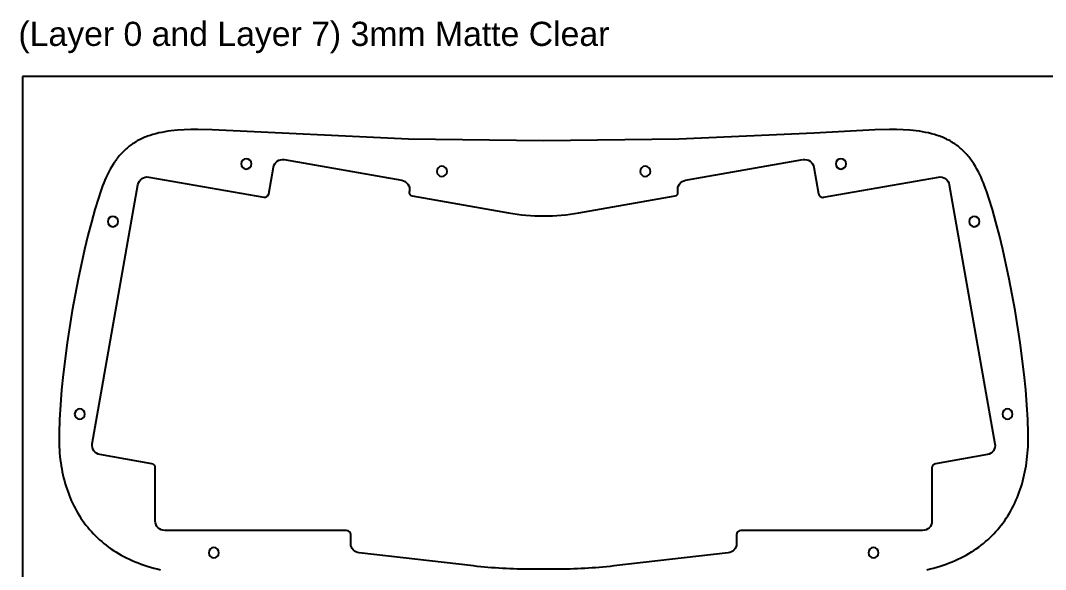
# Model space of a CAD drawing. Extents: x -763 to 762, y 34 to 355.
# Drawn here: x -762.6 to -462.8, y 194.4 to 355.1 of the extents above; entities that cross this region are included whole.
import ezdxf

# ---------------------------------------------------------------- set-up
doc = ezdxf.new("R2010")
doc.units = 0
for name, color, linetype in [('2D_ACR_PLOT$CUT1', 4, 'CONTINUOUS'), ('2D_ACR_PLOT$CUT2', 3, 'CONTINUOUS'), ('2D_ACR_PLOT$NOPRINT', 7, 'CONTINUOUS')]:
    doc.layers.add(name, color=color, linetype=linetype)
doc.styles.add('ARIAL_REGULAR', font='txt')

msp = doc.modelspace()

# ---------------------------------------------------------------- linework, layer by layer
at = {"layer": '2D_ACR_PLOT$CUT1', "extrusion": (-4.73695e-15, 0, -1)}
for centre in [(696.55, 313.09, -25.2), (639.33, 310.91, -25.2), (579.87, 310.91, -25.2), (522.65, 313.09, -25.2)]:
    msp.add_circle(centre, 1.5, dxfattribs=at)
at = {"layer": '2D_ACR_PLOT$CUT1', "extrusion": (0, 0, -1)}
for centre in [(735.55, 296.22, -25.2), (483.65, 296.22, -25.2), (745.26, 239.9, -25.2), (473.94, 239.9, -25.2), (706.06, 199.32, -25.2), (513.14, 199.32, -25.2)]:
    msp.add_circle(centre, 1.5, dxfattribs=at)
at = {"layer": '2D_ACR_PLOT$CUT2'}
for p, q in [((-726.24, 320.87, 25.2), (-726.63, 320.71, 25.2)), ((-725.86, 321.03, 25.2), (-726.24, 320.87, 25.2)), ((-725.47, 321.17, 25.2), (-725.86, 321.03, 25.2)), ((-725.07, 321.32, 25.2), (-725.47, 321.17, 25.2)), ((-724.67, 321.45, 25.2), (-725.07, 321.32, 25.2)), ((-723.86, 321.71, 25.2), (-724.67, 321.45, 25.2)), ((-723.02, 321.94, 25.2), (-723.86, 321.71, 25.2)), ((-722.17, 322.15, 25.2), (-723.02, 321.94, 25.2)), ((-721.3, 322.33, 25.2), (-722.17, 322.15, 25.2)), ((-720.41, 322.49, 25.2), (-721.3, 322.33, 25.2)), ((-719.51, 322.64, 25.2), (-720.41, 322.49, 25.2)), ((-718.59, 322.76, 25.2), (-719.51, 322.64, 25.2)), ((-717.65, 322.87, 25.2), (-718.59, 322.76, 25.2)), ((-716.7, 322.95, 25.2), (-717.65, 322.87, 25.2)), ((-714.75, 323.08, 25.2), (-716.7, 322.95, 25.2)), ((-712.75, 323.14, 25.2), (-714.75, 323.08, 25.2)), ((-710.71, 323.16, 25.2), (-712.75, 323.14, 25.2)), ((-706.49, 323.07, 25.2), (-710.71, 323.16, 25.2)), ((-649.14, 320.38, 25.2), (-706.49, 323.07, 25.2)), ((-530.52, 322.07, 25.2), (-570.06, 320.38, 25.2)), ((-512.72, 323.07, 25.2), (-530.52, 322.07, 25.2)), ((-508.49, 323.16, 25.2), (-512.72, 323.07, 25.2)), ((-506.45, 323.14, 25.2), (-508.49, 323.16, 25.2)), ((-504.45, 323.08, 25.2), (-506.45, 323.14, 25.2)), ((-502.5, 322.95, 25.2), (-504.45, 323.08, 25.2)), ((-501.55, 322.87, 25.2), (-502.5, 322.95, 25.2)), ((-500.61, 322.76, 25.2), (-501.55, 322.87, 25.2)), ((-499.69, 322.64, 25.2), (-500.61, 322.76, 25.2)), ((-498.79, 322.49, 25.2), (-499.69, 322.64, 25.2)), ((-497.9, 322.33, 25.2), (-498.79, 322.49, 25.2)), ((-497.03, 322.15, 25.2), (-497.9, 322.33, 25.2)), ((-496.18, 321.94, 25.2), (-497.03, 322.15, 25.2)), ((-495.34, 321.71, 25.2), (-496.18, 321.94, 25.2)), ((-494.53, 321.45, 25.2), (-495.34, 321.71, 25.2)), ((-494.13, 321.32, 25.2), (-494.53, 321.45, 25.2)), ((-493.73, 321.17, 25.2), (-494.13, 321.32, 25.2)), ((-493.34, 321.03, 25.2), (-493.73, 321.17, 25.2)), ((-492.96, 320.87, 25.2), (-493.34, 321.03, 25.2)), ((-492.57, 320.71, 25.2), (-492.96, 320.87, 25.2)), ((-731.11, 318, 25.2), (-731.42, 317.74, 25.2)), ((-730.8, 318.25, 25.2), (-731.11, 318, 25.2)), ((-730.48, 318.49, 25.2), (-730.8, 318.25, 25.2)), ((-730.15, 318.73, 25.2), (-730.48, 318.49, 25.2)), ((-729.82, 318.95, 25.2), (-730.15, 318.73, 25.2)), ((-729.49, 319.18, 25.2), (-729.82, 318.95, 25.2)), ((-729.15, 319.39, 25.2), (-729.49, 319.18, 25.2)), ((-728.8, 319.6, 25.2), (-729.15, 319.39, 25.2)), ((-728.45, 319.8, 25.2), (-728.8, 319.6, 25.2)), ((-728.1, 320, 25.2), (-728.45, 319.8, 25.2)), ((-727.74, 320.18, 25.2), (-728.1, 320, 25.2)), ((-727.37, 320.37, 25.2), (-727.74, 320.18, 25.2)), ((-727, 320.54, 25.2), (-727.37, 320.37, 25.2)), ((-726.63, 320.71, 25.2), (-727, 320.54, 25.2)), ((-609.6, 319.81, 25.2), (-649.14, 320.38, 25.2)), ((-570.06, 320.38, 25.2), (-609.6, 319.81, 25.2)), ((-492.2, 320.54, 25.2), (-492.57, 320.71, 25.2)), ((-491.83, 320.37, 25.2), (-492.2, 320.54, 25.2)), ((-491.46, 320.18, 25.2), (-491.83, 320.37, 25.2)), ((-491.1, 320, 25.2), (-491.46, 320.18, 25.2)), ((-490.75, 319.8, 25.2), (-491.1, 320, 25.2)), ((-490.4, 319.6, 25.2), (-490.75, 319.8, 25.2)), ((-490.05, 319.39, 25.2), (-490.4, 319.6, 25.2)), ((-489.71, 319.18, 25.2), (-490.05, 319.39, 25.2)), ((-489.38, 318.95, 25.2), (-489.71, 319.18, 25.2)), ((-489.05, 318.73, 25.2), (-489.38, 318.95, 25.2)), ((-488.72, 318.49, 25.2), (-489.05, 318.73, 25.2)), ((-488.4, 318.25, 25.2), (-488.72, 318.49, 25.2)), ((-488.09, 318, 25.2), (-488.4, 318.25, 25.2)), ((-487.78, 317.74, 25.2), (-488.09, 318, 25.2)), ((-734.22, 314.8, 25.2), (-734.47, 314.47, 25.2)), ((-733.96, 315.12, 25.2), (-734.22, 314.8, 25.2)), ((-733.7, 315.44, 25.2), (-733.96, 315.12, 25.2)), ((-733.44, 315.75, 25.2), (-733.7, 315.44, 25.2)), ((-733.16, 316.06, 25.2), (-733.44, 315.75, 25.2)), ((-732.89, 316.35, 25.2), (-733.16, 316.06, 25.2)), ((-732.6, 316.65, 25.2), (-732.89, 316.35, 25.2)), ((-732.32, 316.93, 25.2), (-732.6, 316.65, 25.2)), ((-732.02, 317.21, 25.2), (-732.32, 316.93, 25.2)), ((-731.72, 317.48, 25.2), (-732.02, 317.21, 25.2)), ((-731.42, 317.74, 25.2), (-731.72, 317.48, 25.2)), ((-487.48, 317.48, 25.2), (-487.78, 317.74, 25.2)), ((-487.18, 317.21, 25.2), (-487.48, 317.48, 25.2)), ((-486.88, 316.93, 25.2), (-487.18, 317.21, 25.2)), ((-486.6, 316.65, 25.2), (-486.88, 316.93, 25.2)), ((-486.31, 316.35, 25.2), (-486.6, 316.65, 25.2)), ((-486.04, 316.06, 25.2), (-486.31, 316.35, 25.2)), ((-485.76, 315.75, 25.2), (-486.04, 316.06, 25.2)), ((-485.5, 315.44, 25.2), (-485.76, 315.75, 25.2)), ((-485.24, 315.12, 25.2), (-485.5, 315.44, 25.2)), ((-484.98, 314.8, 25.2), (-485.24, 315.12, 25.2)), ((-484.73, 314.47, 25.2), (-484.98, 314.8, 25.2)), ((-735.88, 312.35, 25.2), (-736.32, 311.59, 25.2)), ((-735.43, 313.08, 25.2), (-735.88, 312.35, 25.2)), ((-735.2, 313.44, 25.2), (-735.43, 313.08, 25.2)), ((-734.96, 313.79, 25.2), (-735.2, 313.44, 25.2)), ((-734.72, 314.13, 25.2), (-734.96, 313.79, 25.2)), ((-734.47, 314.47, 25.2), (-734.72, 314.13, 25.2)), ((-690.01, 304.33, 25.2), (-688.64, 312.12, 25.2)), ((-685.45, 314.35, 25.2), (-651.08, 308.29, 25.2)), ((-568.12, 308.29, 25.2), (-533.75, 314.35, 25.2)), ((-530.56, 312.12, 25.2), (-529.19, 304.33, 25.2)), ((-484.48, 314.13, 25.2), (-484.73, 314.47, 25.2)), ((-484.24, 313.79, 25.2), (-484.48, 314.13, 25.2)), ((-484, 313.44, 25.2), (-484.24, 313.79, 25.2)), ((-483.77, 313.08, 25.2), (-484, 313.44, 25.2)), ((-483.32, 312.35, 25.2), (-483.77, 313.08, 25.2)), ((-482.88, 311.59, 25.2), (-483.32, 312.35, 25.2)), ((-737.51, 309.21, 25.2), (-737.88, 308.37, 25.2)), ((-737.13, 310.02, 25.2), (-737.51, 309.21, 25.2)), ((-736.73, 310.82, 25.2), (-737.13, 310.02, 25.2)), ((-736.32, 311.59, 25.2), (-736.73, 310.82, 25.2)), ((-725.04, 309.24, 25.2), (-691.46, 303.32, 25.2)), ((-527.74, 303.32, 25.2), (-494.16, 309.24, 25.2)), ((-482.47, 310.82, 25.2), (-482.88, 311.59, 25.2)), ((-482.07, 310.02, 25.2), (-482.47, 310.82, 25.2)), ((-481.69, 309.21, 25.2), (-482.07, 310.02, 25.2)), ((-481.32, 308.37, 25.2), (-481.69, 309.21, 25.2)), ((-741.59, 231.21, 25.2), (-728.23, 307.01, 25.2)), ((-738.57, 306.66, 25.2), (-739.2, 304.89, 25.2)), ((-738.23, 307.52, 25.2), (-738.57, 306.66, 25.2)), ((-737.88, 308.37, 25.2), (-738.23, 307.52, 25.2)), ((-490.97, 307.01, 25.2), (-477.61, 231.21, 25.2)), ((-480.97, 307.52, 25.2), (-481.32, 308.37, 25.2)), ((-480.63, 306.66, 25.2), (-480.97, 307.52, 25.2)), ((-480, 304.89, 25.2), (-480.63, 306.66, 25.2)), ((-739.8, 303.1, 25.2), (-740.84, 299.74, 25.2)), ((-739.2, 304.89, 25.2), (-739.8, 303.1, 25.2)), ((-648.85, 305.1, 25.2), (-648.89, 304.89, 25.2)), ((-648.08, 303.73, 25.2), (-619.89, 298.76, 25.2)), ((-599.31, 298.76, 25.2), (-571.12, 303.73, 25.2)), ((-570.31, 304.89, 25.2), (-570.35, 305.1, 25.2)), ((-479.4, 303.1, 25.2), (-480, 304.89, 25.2)), ((-478.36, 299.74, 25.2), (-479.4, 303.1, 25.2)), ((-740.84, 299.74, 25.2), (-741.87, 296.09, 25.2)), ((-477.33, 296.09, 25.2), (-478.36, 299.74, 25.2)), ((-741.87, 296.09, 25.2), (-742.89, 292.19, 25.2)), ((-476.31, 292.19, 25.2), (-477.33, 296.09, 25.2)), ((-742.89, 292.19, 25.2), (-743.88, 288.08, 25.2)), ((-475.32, 288.08, 25.2), (-476.31, 292.19, 25.2)), ((-743.88, 288.08, 25.2), (-745.77, 279.34, 25.2)), ((-473.43, 279.34, 25.2), (-475.32, 288.08, 25.2)), ((-745.77, 279.34, 25.2), (-747.49, 270.15, 25.2)), ((-471.71, 270.15, 25.2), (-473.43, 279.34, 25.2)), ((-747.49, 270.15, 25.2), (-748.96, 260.77, 25.2)), ((-470.24, 260.77, 25.2), (-471.71, 270.15, 25.2)), ((-748.96, 260.77, 25.2), (-750.13, 251.48, 25.2)), ((-469.07, 251.48, 25.2), (-470.24, 260.77, 25.2)), ((-750.13, 251.48, 25.2), (-750.58, 246.96, 25.2)), ((-468.62, 246.96, 25.2), (-469.07, 251.48, 25.2)), ((-750.58, 246.96, 25.2), (-750.94, 242.55, 25.2)), ((-468.26, 242.55, 25.2), (-468.62, 246.96, 25.2)), ((-750.94, 242.55, 25.2), (-751.19, 238.31, 25.2)), ((-468.01, 238.31, 25.2), (-468.26, 242.55, 25.2)), ((-751.19, 238.31, 25.2), (-751.32, 234.25, 25.2)), ((-467.88, 234.25, 25.2), (-468.01, 238.31, 25.2)), ((-751.32, 234.25, 25.2), (-751.33, 232.28, 25.2)), ((-467.87, 232.28, 25.2), (-467.88, 234.25, 25.2)), ((-751.33, 232.28, 25.2), (-751.27, 230.34, 25.2)), ((-467.93, 230.34, 25.2), (-467.87, 232.28, 25.2)), ((-751.27, 230.34, 25.2), (-751.21, 229.38, 25.2)), ((-751.21, 229.38, 25.2), (-751.14, 228.43, 25.2)), ((-751.14, 228.43, 25.2), (-751.05, 227.49, 25.2)), ((-724.19, 225.35, 25.2), (-739.36, 228.02, 25.2)), ((-479.84, 228.02, 25.2), (-495.01, 225.35, 25.2)), ((-468.15, 227.49, 25.2), (-468.06, 228.43, 25.2)), ((-468.06, 228.43, 25.2), (-467.99, 229.38, 25.2)), ((-467.99, 229.38, 25.2), (-467.93, 230.34, 25.2)), ((-751.05, 227.49, 25.2), (-750.95, 226.56, 25.2)), ((-750.95, 226.56, 25.2), (-750.82, 225.64, 25.2)), ((-750.82, 225.64, 25.2), (-750.68, 224.73, 25.2)), ((-468.52, 224.73, 25.2), (-468.38, 225.64, 25.2)), ((-468.38, 225.64, 25.2), (-468.25, 226.56, 25.2)), ((-468.25, 226.56, 25.2), (-468.15, 227.49, 25.2)), ((-750.68, 224.73, 25.2), (-750.53, 223.83, 25.2)), ((-750.53, 223.83, 25.2), (-750.36, 222.94, 25.2)), ((-750.36, 222.94, 25.2), (-750.17, 222.06, 25.2)), ((-750.17, 222.06, 25.2), (-749.97, 221.19, 25.2)), ((-723.16, 208.56, 25.2), (-723.16, 224.12, 25.2)), ((-496.04, 224.12, 25.2), (-496.04, 208.56, 25.2)), ((-469.23, 221.19, 25.2), (-469.03, 222.06, 25.2)), ((-469.03, 222.06, 25.2), (-468.84, 222.94, 25.2)), ((-468.84, 222.94, 25.2), (-468.67, 223.83, 25.2)), ((-468.67, 223.83, 25.2), (-468.52, 224.73, 25.2)), ((-749.97, 221.19, 25.2), (-749.74, 220.32, 25.2)), ((-749.74, 220.32, 25.2), (-749.51, 219.47, 25.2)), ((-749.51, 219.47, 25.2), (-749.25, 218.63, 25.2)), ((-469.95, 218.63, 25.2), (-469.69, 219.47, 25.2)), ((-469.69, 219.47, 25.2), (-469.46, 220.32, 25.2)), ((-469.46, 220.32, 25.2), (-469.23, 221.19, 25.2)), ((-749.25, 218.63, 25.2), (-748.98, 217.81, 25.2)), ((-748.98, 217.81, 25.2), (-748.69, 216.99, 25.2)), ((-748.69, 216.99, 25.2), (-748.39, 216.18, 25.2)), ((-748.39, 216.18, 25.2), (-748.07, 215.38, 25.2)), ((-471.13, 215.38, 25.2), (-470.81, 216.18, 25.2)), ((-470.81, 216.18, 25.2), (-470.51, 216.99, 25.2)), ((-470.51, 216.99, 25.2), (-470.22, 217.81, 25.2)), ((-470.22, 217.81, 25.2), (-469.95, 218.63, 25.2)), ((-748.07, 215.38, 25.2), (-747.73, 214.6, 25.2)), ((-747.73, 214.6, 25.2), (-747.38, 213.83, 25.2)), ((-747.38, 213.83, 25.2), (-747.01, 213.06, 25.2)), ((-747.01, 213.06, 25.2), (-746.62, 212.31, 25.2)), ((-472.58, 212.31, 25.2), (-472.19, 213.06, 25.2)), ((-472.19, 213.06, 25.2), (-471.82, 213.83, 25.2)), ((-471.82, 213.83, 25.2), (-471.47, 214.6, 25.2)), ((-471.47, 214.6, 25.2), (-471.13, 215.38, 25.2)), ((-746.62, 212.31, 25.2), (-746.22, 211.58, 25.2)), ((-746.22, 211.58, 25.2), (-745.8, 210.85, 25.2)), ((-745.8, 210.85, 25.2), (-745.36, 210.14, 25.2)), ((-745.36, 210.14, 25.2), (-744.91, 209.43, 25.2)), ((-474.29, 209.43, 25.2), (-473.84, 210.14, 25.2)), ((-473.84, 210.14, 25.2), (-473.4, 210.85, 25.2)), ((-473.4, 210.85, 25.2), (-472.98, 211.58, 25.2)), ((-472.98, 211.58, 25.2), (-472.58, 212.31, 25.2)), ((-744.91, 209.43, 25.2), (-744.44, 208.74, 25.2)), ((-744.44, 208.74, 25.2), (-743.96, 208.07, 25.2)), ((-743.96, 208.07, 25.2), (-743.45, 207.4, 25.2)), ((-743.45, 207.4, 25.2), (-742.93, 206.75, 25.2)), ((-476.27, 206.75, 25.2), (-475.75, 207.4, 25.2)), ((-475.75, 207.4, 25.2), (-475.24, 208.07, 25.2)), ((-475.24, 208.07, 25.2), (-474.76, 208.74, 25.2)), ((-474.76, 208.74, 25.2), (-474.29, 209.43, 25.2)), ((-742.93, 206.75, 25.2), (-742.4, 206.12, 25.2)), ((-742.4, 206.12, 25.2), (-741.85, 205.49, 25.2)), ((-741.85, 205.49, 25.2), (-741.28, 204.88, 25.2)), ((-741.28, 204.88, 25.2), (-740.69, 204.28, 25.2)), ((-740.69, 204.28, 25.2), (-740.09, 203.7, 25.2)), ((-667.26, 205.81, 25.2), (-720.41, 205.81, 25.2)), ((-666.01, 201.96, 25.2), (-666.01, 204.56, 25.2)), ((-553.19, 204.56, 25.2), (-553.19, 201.96, 25.2)), ((-498.79, 205.81, 25.2), (-551.94, 205.81, 25.2)), ((-479.11, 203.7, 25.2), (-478.51, 204.28, 25.2)), ((-478.51, 204.28, 25.2), (-477.92, 204.88, 25.2)), ((-477.92, 204.88, 25.2), (-477.35, 205.49, 25.2)), ((-477.35, 205.49, 25.2), (-476.8, 206.12, 25.2)), ((-476.8, 206.12, 25.2), (-476.27, 206.75, 25.2)), ((-740.09, 203.7, 25.2), (-739.47, 203.12, 25.2)), ((-739.47, 203.12, 25.2), (-738.84, 202.57, 25.2)), ((-738.84, 202.57, 25.2), (-738.19, 202.02, 25.2)), ((-738.19, 202.02, 25.2), (-737.52, 201.5, 25.2)), ((-737.52, 201.5, 25.2), (-736.83, 200.98, 25.2)), ((-736.83, 200.98, 25.2), (-736.13, 200.48, 25.2)), ((-483.07, 200.48, 25.2), (-482.37, 200.98, 25.2)), ((-482.37, 200.98, 25.2), (-481.68, 201.5, 25.2)), ((-481.68, 201.5, 25.2), (-481.01, 202.02, 25.2)), ((-481.01, 202.02, 25.2), (-480.36, 202.57, 25.2)), ((-480.36, 202.57, 25.2), (-479.73, 203.12, 25.2)), ((-479.73, 203.12, 25.2), (-479.11, 203.7, 25.2)), ((-736.13, 200.48, 25.2), (-735.42, 200, 25.2)), ((-735.42, 200, 25.2), (-734.68, 199.52, 25.2)), ((-734.68, 199.52, 25.2), (-733.93, 199.07, 25.2)), ((-733.93, 199.07, 25.2), (-733.16, 198.63, 25.2)), ((-733.16, 198.63, 25.2), (-732.38, 198.2, 25.2)), ((-732.38, 198.2, 25.2), (-731.58, 197.79, 25.2)), ((-630.13, 195.43, 25.2), (-663.57, 199.23, 25.2)), ((-555.63, 199.23, 25.2), (-589.07, 195.43, 25.2)), ((-487.62, 197.79, 25.2), (-486.82, 198.2, 25.2)), ((-486.82, 198.2, 25.2), (-486.04, 198.63, 25.2)), ((-486.04, 198.63, 25.2), (-485.27, 199.07, 25.2)), ((-485.27, 199.07, 25.2), (-484.52, 199.52, 25.2)), ((-484.52, 199.52, 25.2), (-483.78, 200, 25.2)), ((-483.78, 200, 25.2), (-483.07, 200.48, 25.2)), ((-731.58, 197.79, 25.2), (-730.76, 197.4, 25.2)), ((-730.76, 197.4, 25.2), (-729.93, 197.02, 25.2)), ((-729.93, 197.02, 25.2), (-729.08, 196.65, 25.2)), ((-729.08, 196.65, 25.2), (-728.22, 196.3, 25.2)), ((-728.22, 196.3, 25.2), (-727.33, 195.97, 25.2)), ((-727.33, 195.97, 25.2), (-726.43, 195.66, 25.2)), ((-726.43, 195.66, 25.2), (-725.52, 195.36, 25.2)), ((-725.52, 195.36, 25.2), (-724.59, 195.07, 25.2)), ((-724.59, 195.07, 25.2), (-723.64, 194.81, 25.2)), ((-495.56, 194.81, 25.2), (-494.61, 195.07, 25.2)), ((-494.61, 195.07, 25.2), (-493.68, 195.36, 25.2)), ((-493.68, 195.36, 25.2), (-492.77, 195.66, 25.2)), ((-492.77, 195.66, 25.2), (-491.87, 195.97, 25.2)), ((-491.87, 195.97, 25.2), (-490.98, 196.3, 25.2)), ((-490.98, 196.3, 25.2), (-490.12, 196.65, 25.2)), ((-490.12, 196.65, 25.2), (-489.27, 197.02, 25.2)), ((-489.27, 197.02, 25.2), (-488.44, 197.4, 25.2)), ((-488.44, 197.4, 25.2), (-487.62, 197.79, 25.2)), ((-723.64, 194.81, 25.2), (-722.67, 194.56, 25.2)), ((-722.67, 194.56, 25.2), (-721.69, 194.33, 25.2)), ((-606.1, 194.46, 25.2), (-613.1, 194.46, 25.2)), ((-497.51, 194.33, 25.2), (-496.53, 194.56, 25.2)), ((-496.53, 194.56, 25.2), (-495.56, 194.81, 25.2))]:
    msp.add_line(p, q, dxfattribs=at)
at = {"layer": '2D_ACR_PLOT$CUT2', "extrusion": (2.00288e-15, -3.52026e-15, -1)}
msp.add_arc((685.93, 311.64, -25.2), 2.75, 10.001, 100.0002, dxfattribs=at)
at = {"layer": '2D_ACR_PLOT$CUT2', "extrusion": (0, 0, -1)}
for centre, start, end in [((533.27, 311.64, -25.2), 79.9998, 170.0008), ((725.52, 306.53, -25.2), 10.0001, 99.9996), ((493.68, 306.53, -25.2), 80, 170.0008), ((651.56, 305.58, -25.2), 100.0002, 190.0004), ((567.64, 305.58, -25.2), 349.9996, 79.9998), ((738.89, 230.73, -25.2), 280.0002, 10.0001)]:
    msp.add_arc(centre, 2.75, start, end, dxfattribs=at)
at = {"layer": '2D_ACR_PLOT$CUT2'}
for centre, radius, start, end in [((-691.24, 304.55, 25.2), 1.25, 260.0004, 349.999), ((-647.91, 304.72, 25.2), 1, 169.9996, 259.9996), ((-571.29, 304.72, 25.2), 1, 280.0003, 10.0004), ((-527.96, 304.55, 25.2), 1.25, 189.9992, 280), ((-609.6, 357.11, 25.2), 59.25, 259.9996, 280.0003), ((-724.41, 224.12, 25.2), 1.25, 0, 79.9998), ((-494.79, 224.12, 25.2), 1.25, 100.0004, 180), ((-667.26, 204.56, 25.2), 1.25, 0, 90), ((-551.94, 204.56, 25.2), 1.25, 90, 180)]:
    msp.add_arc(centre, radius, start, end, dxfattribs=at)
at = {"layer": '2D_ACR_PLOT$CUT2', "extrusion": (-1.05306e-14, 7.64453e-15, -1)}
msp.add_arc((480.32, 230.73, -25.2), 2.75, 170.0008, 259.9996, dxfattribs=at)
at = {"layer": '2D_ACR_PLOT$CUT2', "extrusion": (3.11891e-15, 2.58379e-15, -1)}
msp.add_arc((720.41, 208.56, -25.2), 2.75, 270, 0, dxfattribs=at)
at = {"layer": '2D_ACR_PLOT$CUT2', "extrusion": (-6.45948e-15, 6.23783e-15, -1)}
msp.add_arc((498.79, 208.56, -25.2), 2.75, 180, 270, dxfattribs=at)
at = {"layer": '2D_ACR_PLOT$CUT2', "extrusion": (3.80282e-15, 3.46846e-15, -1)}
msp.add_arc((663.26, 201.96, -25.2), 2.75, 276.4836, 0, dxfattribs=at)
at = {"layer": '2D_ACR_PLOT$CUT2', "extrusion": (-3.87569e-15, 3.38685e-15, -1)}
msp.add_arc((555.94, 201.96, -25.2), 2.75, 180, 263.5164, dxfattribs=at)
at = {"layer": '2D_ACR_PLOT$CUT2', "extrusion": (8.32831e-16, 1.47058e-14, -1)}
msp.add_arc((613.1, 345.21, -25.2), 150.75, 270, 276.4836, dxfattribs=at)
at = {"layer": '2D_ACR_PLOT$CUT2', "extrusion": (-1.66608e-15, 2.94115e-14, -1)}
msp.add_arc((606.1, 345.21, -25.2), 150.75, 263.5164, 270, dxfattribs=at)
at = {"layer": '2D_ACR_PLOT$NOPRINT'}
for p, q in [((-457.2, 338.72), (-762, 338.72)), ((-762, 338.72), (-762, 33.92))]:
    msp.add_line(p, q, dxfattribs=at)

# ---------------------------------------------------------------- texts
at = {"layer": '2D_ACR_PLOT$NOPRINT', "linetype": 'CONTINUOUS', "style": 'ARIAL_REGULAR'}
msp.add_text('(Layer 0 and Layer 7) 3mm Matte Clear', height=7.0675, dxfattribs=at).set_placement((-763.2, 347.62))

doc.saveas('drawing.dxf')
